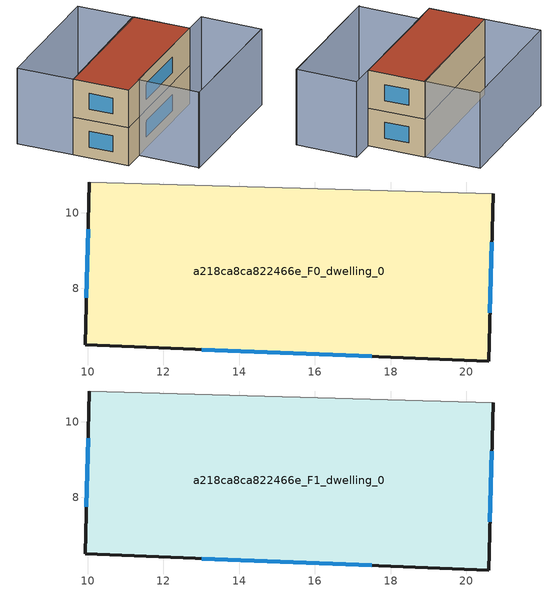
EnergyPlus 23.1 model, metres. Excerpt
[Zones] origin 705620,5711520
a218ca8ca822466e_F0_dwelling_0
 floor ground (EU_floor_Construction): 20.72,10.5 20.59,6.08 9.93,6.51 10.05,10.81 z0
 wall outside (EU_wall_Construction): 10.05,10.81 9.93,6.51 20.59,6.08 20.72,10.5 z0:3
 wall adiabatic (EU_wall_Construction): 20.72,10.5 10.05,10.81 z0:3
 window (EU_Window_Construction): 13.01,6.39 17.51,6.21 / 10.01,9.57 9.97,7.75 / 20.63,7.36 20.68,9.22 z0.87:2.13
a218ca8ca822466e_F1_dwelling_0
 floor to a218ca8ca822466e_F0_dwelling_0 (EU_floor_Construction): 20.72,10.5 20.59,6.08 9.93,6.51 10.04,10.81 z3
 wall outside (EU_wall_Construction): 10.05,10.81 9.93,6.51 20.59,6.08 20.72,10.5 z3:6
 wall adiabatic (EU_wall_Construction): 20.72,10.5 10.05,10.81 z3:6
 window (EU_Window_Construction): 13.01,6.39 17.51,6.21 / 10.01,9.57 9.97,7.75 / 20.63,7.36 20.68,9.22 z3.87:5.13
 roof outside (EU_roof_Construction): 20.59,6.08 20.72,10.5 10.05,10.81 9.93,6.51 z6
shading: 11.43,1.76 22.32,1.33 / 22.32,1.28 11.5,1.76 / 11.5,1.76 11.71,6.48 / 11.71,6.48 22.53,6 / 22.53,6 22.32,1.28 / 10.2,15.15 20.87,14.76 / 20.87,14.76 20.71,10.42 / 20.71,10.42 10.04,10.81 / 10.04,10.81 10.2,15.15 / 20.87,14.76 10.23,15.15 z0:6
[Building]
EU S2 Campaign: North Axis=0; Terrain=City; Solar Distribution=FullExterior
[Site:Location]
London: Latitude=51.5; Longitude=-0.5; Time Zone=0; Elevation=25
[SizingPeriod:WeatherFileDays]
AnnualSizingPeriod: Begin Month=1; Begin Day of Month=1; End Month=12; End Day of Month=31; Day of Week for Start Day=Monday; Use Weather File Daylight Saving Period=No; Use Weather File Rain and Snow Indicators=No
[MATERIAL]
EU_InternalMass_Material: Roughness=MediumRough; Thickness=0.1; Conductivity=1; Density=1800; Specific Heat=900; Thermal Absorptance=0.9; Solar Absorptance=0.7; Visible Absorptance=0.7
[MATERIAL:NOMASS] Roughness=MediumRough; Thermal Absorptance=0.9; Solar Absorptance=0.7; Visible Absorptance=0.7
Name | Thermal Resistance
EU_wall_NoMass | 0.724719
EU_roof_NoMass | 2.98947
EU_floor_NoMass | 2.39157
[WINDOWMATERIAL:SIMPLEGLAZINGSYSTEM]
EU_Window_SimpleGlazing: UFactor=2.63425; Solar Heat Gain Coefficient=0.76; Visible Transmittance=0.76
[CONSTRUCTION]
EU_wall_Construction: EU_wall_NoMass
EU_roof_Construction: EU_roof_NoMass
EU_floor_Construction: EU_floor_NoMass
EU_Window_Construction: EU_Window_SimpleGlazing
EU_InternalMass_Construction: EU_InternalMass_Material
[ZONE] Type=1; Multiplier=1; Ceiling Height=autocalculate; Volume=139.573; Floor Area=autocalculate; Part of Total Floor Area=Yes
a218ca8ca822466e_F0_dwelling_0; a218ca8ca822466e_F1_dwelling_0
[INTERNALMASS] Construction=EU_InternalMass_Construction; Surface Area=46.524
Name | Zone or ZoneList
a218ca8ca822466e_F0_dwelling_0_EU_InternalMass | a218ca8ca822466e_F0_dwelling_0
a218ca8ca822466e_F1_dwelling_0_EU_InternalMass | a218ca8ca822466e_F1_dwelling_0
[OTHEREQUIPMENT] Fuel Type=Electricity; Design Level Calculation Method=Watts/Area; Power per Zone Floor Area=1; Fraction Latent=0; Fraction Radiant=0; Fraction Lost=0; Carbon Dioxide Generation Rate=0; EndUse Subcategory=EU_Step8_InternalGains
Name | Zone or ZoneList or Space or SpaceList | Schedule
EU_Step8_InternalGain_a218ca8ca822466e_F0_dwelling_0_f000 | a218ca8ca822466e_F0_dwelling_0 | EU_Step8_GainSchedule_a218ca8ca822466e_F0_dwelling_0_f000
EU_Step8_InternalGain_a218ca8ca822466e_F1_dwelling_0_f000 | a218ca8ca822466e_F1_dwelling_0 | EU_Step8_GainSchedule_a218ca8ca822466e_F1_dwelling_0_f000
[ZONEVENTILATION:DESIGNFLOWRATE] Schedule=EU_AlwaysOn; Design Flow Rate Calculation Method=AirChanges/Hour; Air Changes per Hour=0.418135; Ventilation Type=Natural; Fan Pressure Rise=0; Fan Total Efficiency=1; Constant Term Coefficient=1; Temperature Term Coefficient=0; Velocity Term Coefficient=0; Velocity Squared Term Coefficient=0; Minimum Indoor Temperature=-100; Maximum Indoor Temperature=100; Delta Temperature=-100; Minimum Outdoor Temperature=-100; Maximum Outdoor Temperature=100; Maximum Wind Speed=40
Name | Zone or ZoneList or Space or SpaceList
EU_ConstantAir_a218ca8ca822466e_F0_dwelling_0 | a218ca8ca822466e_F0_dwelling_0
EU_ConstantAir_a218ca8ca822466e_F1_dwelling_0 | a218ca8ca822466e_F1_dwelling_0
[HVACTEMPLATE:THERMOSTAT] Constant Heating Setpoint=20; Constant Cooling Setpoint=50
EU_HeatOnly_a218ca8ca822466e_F0_dwelling_0; EU_HeatOnly_a218ca8ca822466e_F1_dwelling_0
[HVACTEMPLATE:ZONE:IDEALLOADSAIRSYSTEM] System Availability Schedule=EU_AlwaysOn; Maximum Heating Supply Air Temperature=50; Minimum Cooling Supply Air Temperature=13; Maximum Heating Supply Air Humidity Ratio=0.0156; Minimum Cooling Supply Air Humidity Ratio=0.0077; Heating Limit=NoLimit; Cooling Limit=NoLimit; Heating Availability Schedule=EU_AlwaysOn; Cooling Availability Schedule=EU_CoolingOff; Dehumidification Control Type=ConstantSensibleHeatRatio; Cooling Sensible Heat Ratio=0.7; Dehumidification Setpoint=60; Humidification Control Type=None; Humidification Setpoint=30; Outdoor Air Method=None; Outdoor Air Flow Rate per Person=0.00944; Outdoor Air Flow Rate per Zone Floor Area=0; Outdoor Air Flow Rate per Zone=0; Demand Controlled Ventilation Type=None; Outdoor Air Economizer Type=NoEconomizer; Heat Recovery Type=None; Sensible Heat Recovery Effectiveness=0.7; Latent Heat Recovery Effectiveness=0.65
Name | Template Thermostat
a218ca8ca822466e_F0_dwelling_0 | EU_HeatOnly_a218ca8ca822466e_F0_dwelling_0
a218ca8ca822466e_F1_dwelling_0 | EU_HeatOnly_a218ca8ca822466e_F1_dwelling_0
[SIZING:ZONE] Zone Cooling Design Supply Air Temperature Input Method=SupplyAirTemperature; Zone Cooling Design Supply Air Temperature=13; Zone Heating Design Supply Air Temperature Input Method=SupplyAirTemperature; Zone Heating Design Supply Air Temperature=50; Zone Cooling Design Supply Air Humidity Ratio=0.008; Zone Heating Design Supply Air Humidity Ratio=0.008; Cooling Design Air Flow Method=DesignDay; Cooling Design Air Flow Rate=0; Cooling Minimum Air Flow per Zone Floor Area=0.000762; Cooling Minimum Air Flow=0; Cooling Minimum Air Flow Fraction=0.2; Heating Design Air Flow Method=DesignDay; Heating Design Air Flow Rate=0; Heating Maximum Air Flow per Zone Floor Area=0.002032; Heating Maximum Air Flow=0.141576; Heating Maximum Air Flow Fraction=0.3; Account for Dedicated Outdoor Air System=No; Dedicated Outdoor Air System Control Strategy=NeutralSupplyAir; Dedicated Outdoor Air Low Setpoint Temperature for Design=autosize; Dedicated Outdoor Air High Setpoint Temperature for Design=autosize; Zone Load Sizing Method=Sensible Load Only No Latent Load; Zone Latent Cooling Design Supply Air Humidity Ratio Input Method=HumidityRatioDifference; Zone Cooling Design Supply Air Humidity Ratio Difference=0.005; Zone Latent Heating Design Supply Air Humidity Ratio Input Method=HumidityRatioDifference; Zone Humidification Design Supply Air Humidity Ratio Difference=0.005
a218ca8ca822466e_F0_dwelling_0; a218ca8ca822466e_F1_dwelling_0
[SCHEDULE:CONSTANT]
Name | Hourly Value
EU_AlwaysOn | 1
EU_CoolingOff | 0
[SCHEDULE:FILE] Column Number=1; Rows to Skip at Top=0; Number of Hours of Data=8760; Column Separator=Comma; Interpolate to Timestep=No; Minutes per Item=60; Adjust Schedule for Daylight Savings=Yes
Name | File
EU_Step8_GainSchedule_a218ca8ca822466e_F0_dwelling_0_f000 | ../../schedules/a218ca8ca822466e/a218ca8ca822466e_F0_dwelling_0_f000_gain.csv
EU_Step8_GainSchedule_a218ca8ca822466e_F1_dwelling_0_f000 | ../../schedules/a218ca8ca822466e/a218ca8ca822466e_F1_dwelling_0_f000_gain.csv
